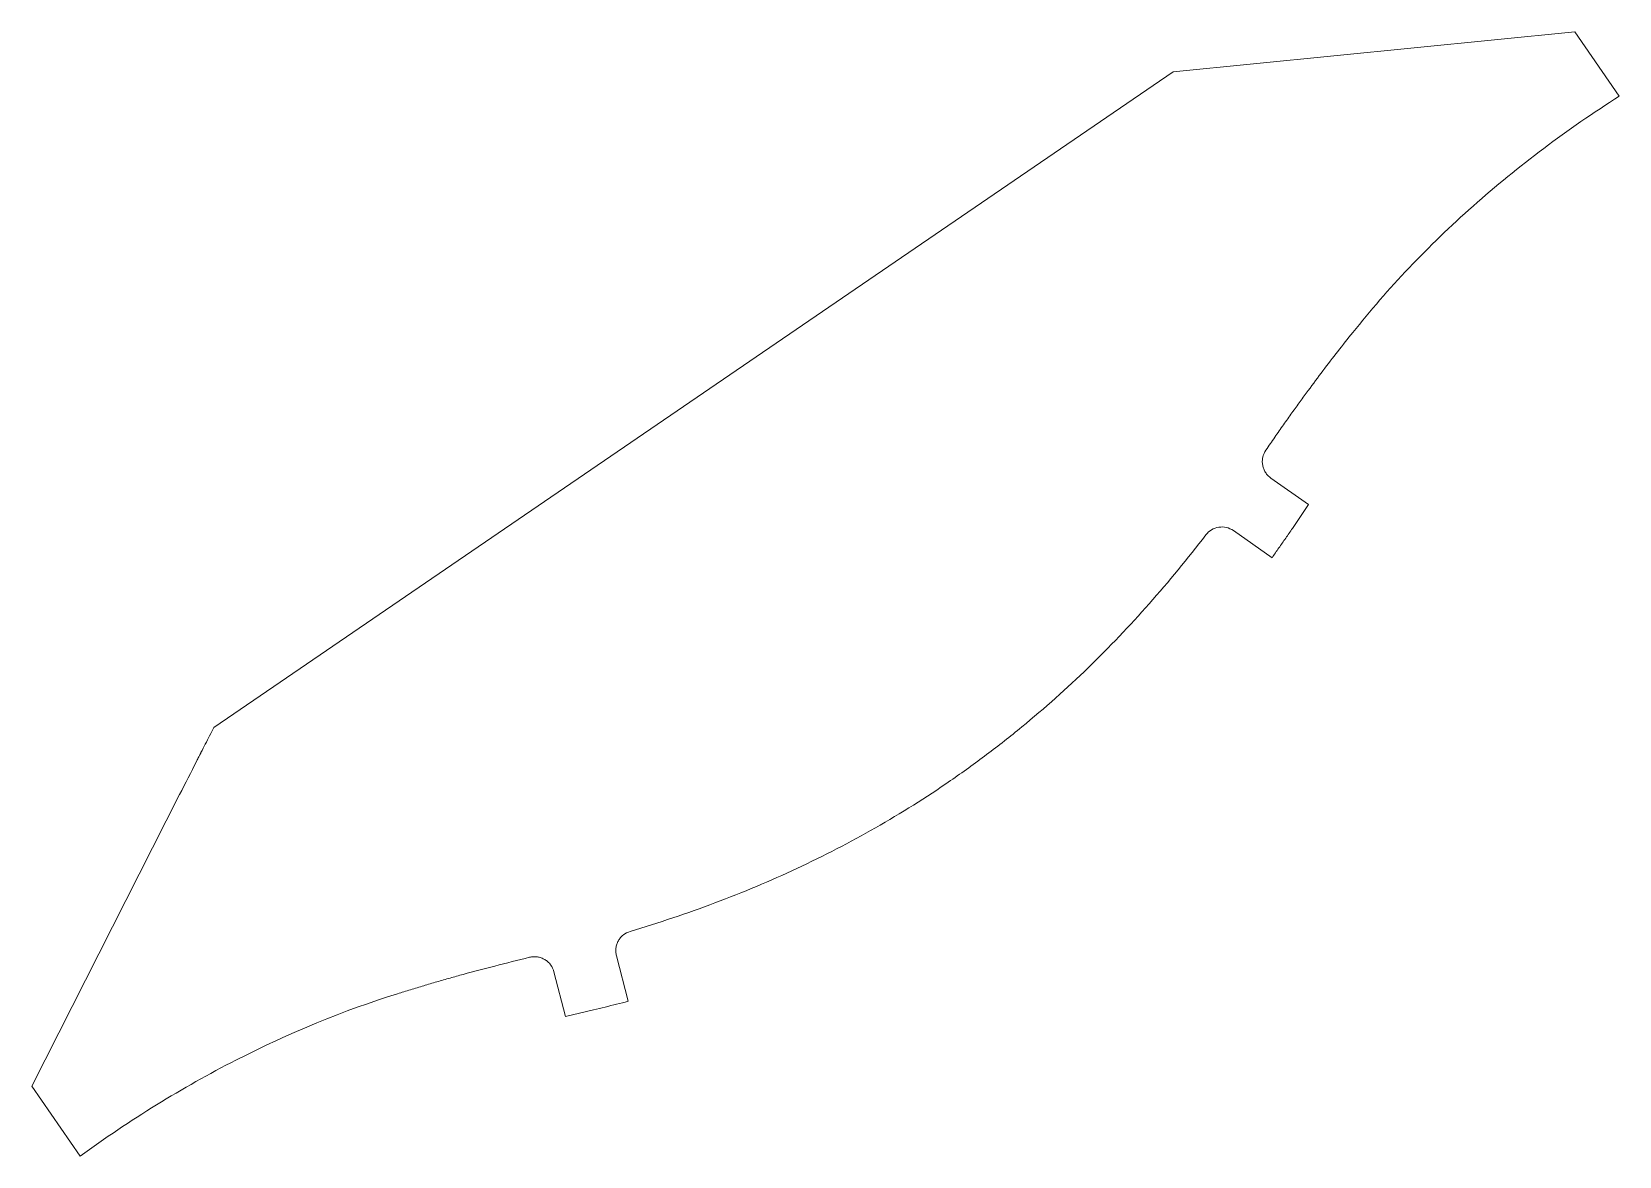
# Model space of a CAD drawing. Header units: millimetres. Extents: x 10 to 167, y 7 to 118.
import ezdxf

# ---------------------------------------------------------------- set-up
doc = ezdxf.new("R2010")
doc.units = ezdxf.units.MM

msp = doc.modelspace()

# ---------------------------------------------------------------- linework, layer by layer
at = {"color": 7, "linetype": 'Continuous', "lineweight": 15}
for p, q in [((163.01, 118.21), (123.25, 114.24)), ((167.4, 111.83), (163.01, 118.21)), ((123.25, 114.24), (28.28, 49.36)), ((136.65, 71.42), (132.92, 74.04)), ((135.04, 69.06), (136.65, 71.42)), ((129.21, 68.84), (133.03, 66.15)), ((24.88, 42.71), (10.24, 13.85)), ((69.28, 22.25), (68.12, 26.76)), ((61.94, 25.16), (63.07, 20.74)), ((63.07, 20.74), (65.86, 21.4)), ((15.02, 6.91), (10.24, 13.85))]:
    msp.add_line(p, q, dxfattribs=at)
for points, knots in [([(141.02, 88.44), (144.45, 92.77), (148.48, 97.01), (157.4, 104.92), (162.29, 108.59), (167.4, 111.83)], [0, 0, 0, 0, 0.5, 0.5, 1, 1, 1, 1]), ([(132.42, 76.81), (132.71, 77.23), (133.29, 78.07), (134.15, 79.3), (134.99, 80.48), (135.8, 81.61), (136.82, 83), (138.06, 84.66), (139.52, 86.57), (140.52, 87.82), (141.02, 88.44)], [0, 0, 0, 0, 0.107364, 0.211042, 0.311039, 0.407357, 0.500002, 0.668599, 0.835254, 1, 1, 1, 1]), ([(132.92, 74.04), (132.81, 74.11), (132.71, 74.2), (132.53, 74.38), (132.45, 74.49), (132.31, 74.71), (132.25, 74.82), (132.16, 75.06), (132.12, 75.19), (132.08, 75.45), (132.06, 75.57), (132.07, 75.84), (132.08, 75.97), (132.17, 76.34), (132.27, 76.59), (132.42, 76.81)], [0, 0, 0, 0, 0.125, 0.125, 0.25, 0.25, 0.375, 0.375, 0.5, 0.5, 0.625, 0.625, 0.75, 0.75, 1, 1, 1, 1]), ([(126.47, 68.41), (126.81, 68.84), (127.24, 69.1), (128.27, 69.25), (128.75, 69.14), (129.21, 68.84)], [0, 0, 0, 0, 0.5, 0.5, 1, 1, 1, 1]), ([(69.49, 29.17), (70.9, 29.6), (72.31, 30.04), (75.11, 30.97), (76.5, 31.47), (80.64, 33.02), (83.34, 34.16), (91.29, 37.87), (96.36, 40.76), (102.4, 44.92), (103.6, 45.78), (105.95, 47.55), (107.11, 48.47), (110.52, 51.27), (112.71, 53.22), (119.02, 59.33), (122.88, 63.73), (126.47, 68.41)], [0, 0, 0, 0, 0.0625, 0.0625, 0.125, 0.125, 0.25, 0.25, 0.5, 0.5, 0.5625, 0.5625, 0.625, 0.625, 0.75, 0.75, 1, 1, 1, 1]), ([(133.03, 66.15), (133.25, 66.48), (133.7, 67.12), (134.38, 68.09), (134.82, 68.73), (135.04, 69.06)], [0, 0, 0, 0, 0.333072, 0.6664, 1, 1, 1, 1]), ([(28.28, 49.36), (27.99, 48.81), (27.71, 48.26), (27.28, 47.43), (27.13, 47.15), (26.97, 46.84), (26.96, 46.8), (26.94, 46.76), (26.93, 46.75), (26.92, 46.73), (26.92, 46.73), (26.91, 46.72), (26.91, 46.7), (26.89, 46.67), (26.88, 46.65), (26.86, 46.61), (26.85, 46.59), (26.84, 46.58), (26.84, 46.57), (26.82, 46.53), (26.8, 46.49), (26.71, 46.32), (26.64, 46.18), (26.01, 44.93), (25.45, 43.82), (24.88, 42.71)], [0, 0, 0, 0, 0.0469086, 0.0469086, 0.0703629, 0.0703629, 0.0732946, 0.0732946, 0.0740276, 0.0740276, 0.0747605, 0.0747605, 0.0762264, 0.0762264, 0.0776923, 0.0776923, 0.0784253, 0.0784253, 0.0791582, 0.0791582, 0.08209, 0.08209, 0.0938171, 0.0938171, 0.1876343, 0.1876343, 0.1876343, 0.1876343]), ([(68.12, 26.76), (68.09, 26.88), (68.07, 27.01), (68.05, 27.26), (68.06, 27.39), (68.09, 27.65), (68.12, 27.77), (68.2, 28.01), (68.25, 28.13), (68.38, 28.35), (68.45, 28.46), (68.62, 28.65), (68.71, 28.74), (69.01, 28.98), (69.25, 29.1), (69.49, 29.17)], [0, 0, 0, 0, 0.125, 0.125, 0.25, 0.25, 0.375, 0.375, 0.5, 0.5, 0.625, 0.625, 0.75, 0.75, 1, 1, 1, 1]), ([(46.44, 22.99), (46.87, 23.13), (47.74, 23.4), (49.04, 23.79), (50.34, 24.18), (51.65, 24.55), (53.55, 25.08), (56.18, 25.78), (58.38, 26.32), (59.53, 26.61)], [0, 0, 0, 0, 0.100146, 0.200214, 0.300208, 0.400135, 0.500001, 0.73804, 1, 1, 1, 1]), ([(59.53, 26.61), (59.66, 26.64), (59.78, 26.66), (60.04, 26.67), (60.17, 26.66), (60.43, 26.62), (60.55, 26.59), (60.8, 26.5), (60.92, 26.44), (61.14, 26.31), (61.24, 26.24), (61.44, 26.06), (61.53, 25.96), (61.76, 25.65), (61.87, 25.41), (61.94, 25.16)], [0, 0, 0, 0, 0.125, 0.125, 0.25, 0.25, 0.375, 0.375, 0.5, 0.5, 0.625, 0.625, 0.75, 0.75, 1, 1, 1, 1]), ([(15.02, 6.91), (19.93, 10.5), (25.15, 13.71), (35.77, 19.15), (41.17, 21.36), (46.44, 22.99)], [0, 0, 0, 0, 0.5, 0.5, 1, 1, 1, 1]), ([(65.86, 21.4), (66.24, 21.49), (67, 21.68), (68.14, 21.96), (68.9, 22.15), (69.28, 22.25)], [0, 0, 0, 0, 0.3335976, 0.6669264, 1, 1, 1, 1])]:
    msp.add_open_spline(points, degree=3, knots=knots, dxfattribs=at)

doc.saveas('drawing.dxf')
